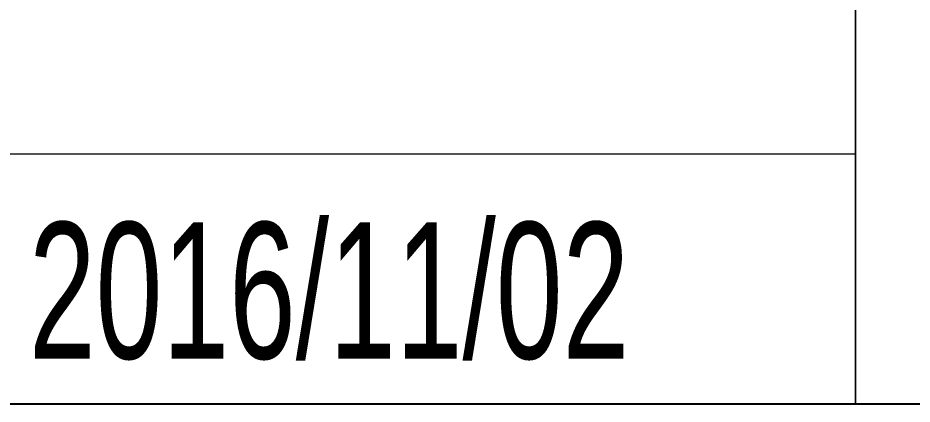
# Model space of a CAD drawing. Header units: millimetres. Extents: x 0 to 594, y 0 to 420.
# Drawn here: x 456.06 to 475.75, y 10 to 18.49 of the extents above; entities that cross this region are included whole.
import ezdxf

# ---------------------------------------------------------------- set-up
doc = ezdxf.new("R2010")
doc.units = ezdxf.units.MM
doc.header["$MEASUREMENT"] = 0
doc.linetypes.add('XKITLINE00', pattern=[0])
doc.styles.add('STYLE_2', font='ARIAL.TTF', dxfattribs={"height": 0.2})

# ---------------------------------------------------------------- blocks, each defined once
blk = doc.blocks.new('*D0')
at = {"color": 0, "linetype": 'XKITLINE00'}
blk.add_line((584, 10), (25, 10), dxfattribs=at)

msp = doc.modelspace()

# ---------------------------------------------------------------- linework, layer by layer
at = {"color": 0, "linetype": 'XKITLINE00', "lineweight": 0}
for p, q in [((474.5, 56.5), (474.5, 10)), ((474.5, 10), (474.5, 24)), ((404, 10), (584, 10)), ((584, 10), (404, 10)), ((474.5, 10), (404, 10)), ((533, 10), (474.5, 10))]:
    msp.add_line(p, q, dxfattribs=at)
at = {"color": 1, "linetype": 'XKITLINE00', "lineweight": 0}
msp.add_line((474.5, 15.5), (404, 15.5), dxfattribs=at)

# ---------------------------------------------------------------- block references
msp.add_blockref('*D0', (0, 0))

# ---------------------------------------------------------------- texts
at = {"color": 3, "lineweight": 0, "style": 'STYLE_2', "width": 0.63}
msp.add_text('2016/11/02', height=3, dxfattribs=at).set_placement((456.308, 11))

doc.saveas('drawing.dxf')
